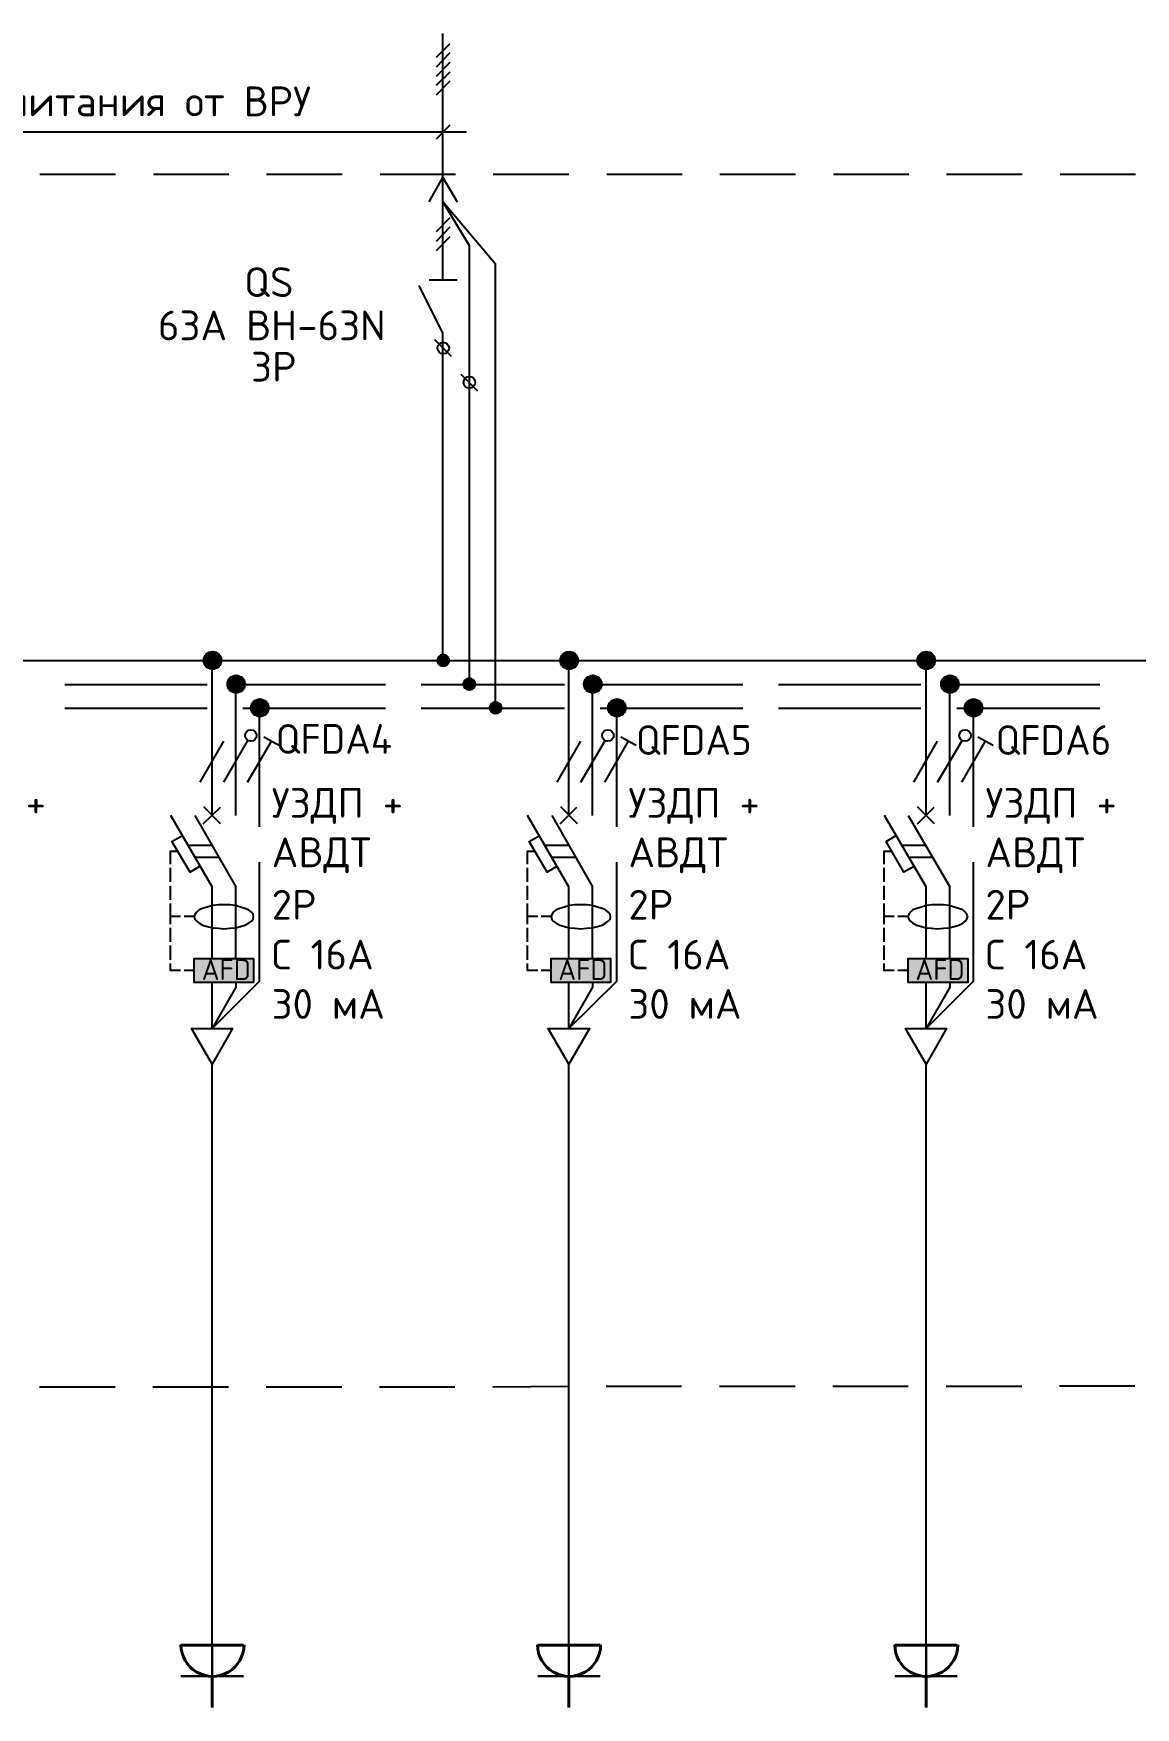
# Model space of a CAD drawing. Header units: millimetres. Extents: x -32 to 417638015, y -35 to 175284279.
# Drawn here: x 659889 to 669152, y 44468 to 58536 of the extents above; entities that cross this region are included whole.
import ezdxf

# ---------------------------------------------------------------- set-up
doc = ezdxf.new("R2010")
doc.units = ezdxf.units.MM
for name, color, linetype in [('PDF _0', 7, 'Continuous'), ('PDF _4_Однолинейная схема', 7, 'Continuous'), ('PDF _A-ANNO-NOTE', 7, 'Continuous'), ('PDF _A-HATCH-WALL', 5, 'Continuous'), ('PDF _Текст', 7, 'Continuous'), ('PDF _ЭОМ_Розетки быт', 5, 'Continuous')]:
    doc.layers.add(name, color=color, linetype=linetype)
doc.styles.add('PDF GOST Common', font='GOST_Common.ttf')
doc.styles.add('PDF ISOCPEUR', font='isocpeur.ttf')

msp = doc.modelspace()

# ---------------------------------------------------------------- linework, layer by layer
at = {"layer": 'PDF _0', "lineweight": 25}
for points in [[(663331, 56466), (663331, 57325), (663331, 58536)], [(663276, 58337), (663390, 58451)], [(663276, 58256), (663390, 58375)], [(663276, 58176), (663390, 58294)], [(663276, 58100), (663390, 58214)], [(663276, 58019), (663390, 58138)], [(658581, 57710), (663530, 57710)], [(663276, 57651), (663390, 57769)], [(659944, 57354), (660579, 57354)], [(660897, 57354), (661532, 57354)], [(661849, 57354), (662484, 57354)], [(662802, 57354), (663437, 57354)], [(663216, 57122), (663331, 57325), (663449, 57122)], [(663754, 57354), (664389, 57354)], [(664707, 57354), (665342, 57354)], [(665659, 57354), (666294, 57354)], [(666612, 57354), (667247, 57354)], [(667564, 57354), (668199, 57354)], [(668517, 57354), (669152, 57354)], [(663771, 52867), (663771, 56597), (663331, 57122)], [(663331, 57122), (663551, 56753), (663551, 53066)], [(663276, 56872), (663390, 56990)], [(663276, 56791), (663390, 56910)], [(663276, 56711), (663390, 56830)], [(663331, 56017), (663132, 56419)], [(663216, 56465), (663449, 56465)], [(663331, 53265), (663331, 56017)], [(663403, 55822), (663263, 55962)], [(663623, 55530), (663483, 55670)], [(661392, 51965), (661392, 53265)], [(664389, 51965), (664389, 53265)], [(667391, 51965), (667391, 53265)], [(661591, 51965), (661591, 53066)], [(664588, 51965), (664588, 53066)], [(667590, 51965), (667590, 53066)], [(661790, 51868), (661790, 52867)], [(664791, 51868), (664791, 52867)], [(667789, 51868), (667789, 52867)], [(661392, 50763), (661392, 51364), (661045, 51965)], [(661244, 51965), (661591, 51364)], [(661316, 51893), (661460, 52033)], [(661460, 51893), (661320, 52037)], [(664389, 50763), (664389, 51364), (664042, 51965)], [(664245, 51965), (664588, 51364)], [(664317, 51893), (664457, 52033)], [(664461, 51893), (664321, 52037)], [(667391, 50763), (667391, 51364), (667043, 51965)], [(667242, 51965), (667590, 51364)], [(667463, 51893), (667319, 52037)], [(667319, 51893), (667458, 52033)], [(661290, 51538), (661206, 51487), (661053, 51745), (661142, 51796)], [(664292, 51538), (664207, 51487), (664055, 51745), (664144, 51796)], [(667293, 51538), (667204, 51487), (667056, 51745), (667141, 51796)], [(661189, 51716), (661388, 51716)], [(664186, 51716), (664389, 51716)], [(667187, 51716), (667386, 51716)], [(661244, 51614), (661447, 51614)], [(661392, 50175), (661790, 50573), (661790, 51572)], [(664245, 51614), (664444, 51614)], [(664389, 50175), (664791, 50573), (664791, 51572)], [(667247, 51614), (667446, 51614)], [(667391, 50175), (667789, 50573), (667789, 51572)], [(661591, 50763), (661591, 51364)], [(664588, 50763), (664588, 51364)], [(667590, 50763), (667590, 51364)], [(661591, 50568), (661591, 50522), (661392, 50175), (661392, 50560)], [(664588, 50568), (664588, 50522), (664389, 50175), (664389, 50560)], [(667590, 50568), (667590, 50522), (667391, 50175), (667391, 50560)], [(661392, 44993), (661392, 49882)], [(664389, 44993), (664389, 49882)], [(667391, 44993), (667391, 49882)], [(660575, 47161), (659940, 47161)], [(661527, 47161), (660892, 47161)], [(662480, 47161), (661845, 47161)], [(663432, 47161), (662797, 47161)], [(664385, 47165), (663750, 47161)], [(665337, 47165), (664702, 47165)], [(666290, 47165), (665655, 47165)], [(667242, 47165), (666607, 47165)], [(668195, 47165), (667560, 47165)], [(669147, 47169), (668512, 47169)]]:
    msp.add_lwpolyline(points, dxfattribs=at)
at = {"layer": 'PDF _0', "color": 1, "lineweight": 25}
for points in [[(661824, 52626), (661955, 52554)], [(664825, 52626), (664956, 52554)], [(667827, 52626), (667954, 52554)], [(661290, 52245), (661489, 52588)], [(661489, 52245), (661688, 52588)], [(661688, 52245), (661891, 52588)], [(664292, 52245), (664491, 52588)], [(664491, 52245), (664690, 52588)], [(664690, 52245), (664889, 52588)], [(667289, 52245), (667488, 52588)], [(667488, 52245), (667691, 52588)], [(667691, 52245), (667890, 52588)], [(661041, 51555), (661041, 51665), (661100, 51665)], [(664042, 51555), (664042, 51665), (664101, 51665)], [(667039, 51555), (667039, 51665), (667103, 51665)], [(661041, 51407), (661041, 51525)], [(664042, 51407), (664042, 51525)], [(667039, 51407), (667039, 51525)], [(661041, 51254), (661041, 51373)], [(664042, 51254), (664042, 51373)], [(667039, 51254), (667039, 51373)], [(661125, 51115), (661041, 51115), (661041, 51225)], [(664127, 51115), (664042, 51115), (664042, 51225)], [(667124, 51115), (667039, 51115), (667039, 51225)], [(661041, 51051), (661041, 51115)], [(661240, 51115), (661155, 51115)], [(664042, 51051), (664042, 51115)], [(664241, 51115), (664156, 51115)], [(667039, 51051), (667039, 51115)], [(667238, 51115), (667154, 51115)], [(661041, 50903), (661041, 51021)], [(664042, 50903), (664042, 51021)], [(667039, 50903), (667039, 51021)], [(661041, 50750), (661041, 50873)], [(664042, 50750), (664042, 50873)], [(667039, 50750), (667039, 50873)], [(661125, 50662), (661041, 50662), (661041, 50721)], [(661240, 50662), (661155, 50662)], [(664127, 50662), (664042, 50662), (664042, 50721)], [(664241, 50662), (664156, 50662)], [(667124, 50662), (667039, 50662), (667039, 50721)], [(667238, 50662), (667154, 50662)]]:
    msp.add_lwpolyline(points, dxfattribs=at)
at = {"layer": 'PDF _0', "lineweight": 25}
for points in [[(661739, 51115), (661735, 51131), (661722, 51153), (661697, 51170), (661667, 51182), (661629, 51195), (661587, 51208), (661540, 51212), (661489, 51212), (661443, 51212), (661396, 51208), (661350, 51195), (661311, 51182), (661282, 51170), (661261, 51153), (661244, 51131), (661240, 51115), (661244, 51093), (661261, 51076), (661282, 51059), (661311, 51043), (661350, 51030), (661396, 51021), (661443, 51017), (661489, 51013), (661540, 51017), (661587, 51021), (661629, 51030), (661667, 51043), (661697, 51059), (661722, 51076), (661735, 51093)], [(664740, 51115), (664736, 51131), (664719, 51153), (664698, 51170), (664669, 51182), (664630, 51195), (664584, 51208), (664537, 51212), (664491, 51212), (664440, 51212), (664393, 51208), (664351, 51195), (664313, 51182), (664283, 51170), (664258, 51153), (664245, 51131), (664241, 51115), (664245, 51093), (664258, 51076), (664283, 51059), (664313, 51043), (664351, 51030), (664393, 51021), (664440, 51017), (664491, 51013), (664537, 51017), (664584, 51021), (664630, 51030), (664669, 51043), (664698, 51059), (664719, 51076), (664736, 51093)], [(667742, 51115), (667733, 51131), (667721, 51153), (667700, 51170), (667666, 51182), (667628, 51195), (667585, 51208), (667539, 51212), (667488, 51212), (667441, 51212), (667395, 51208), (667352, 51195), (667314, 51182), (667281, 51170), (667259, 51153), (667247, 51131), (667238, 51115), (667247, 51093), (667259, 51076), (667281, 51059), (667314, 51043), (667352, 51030), (667395, 51021), (667441, 51017), (667488, 51013), (667539, 51017), (667585, 51021), (667628, 51030), (667666, 51043), (667700, 51059), (667721, 51076), (667733, 51093)], [(661240, 50763), (661739, 50763), (661739, 50560), (661240, 50560)], [(661739, 50560), (661240, 50560), (661240, 50763), (661739, 50763)], [(664241, 50763), (664740, 50763), (664740, 50560), (664241, 50560)], [(664740, 50560), (664241, 50560), (664241, 50763), (664740, 50763)], [(667242, 50763), (667742, 50763), (667742, 50560), (667242, 50560)], [(667742, 50560), (667242, 50560), (667242, 50763), (667742, 50763)], [(661392, 49874), (661218, 50175), (661561, 50175)], [(664389, 49874), (664216, 50175), (664563, 50175)], [(667391, 49874), (667217, 50175), (667564, 50175)]]:
    msp.add_lwpolyline(points, close=True, dxfattribs=at)
at = {"layer": 'PDF _0', "color": 7, "lineweight": 0, "true_color": 0xffffff}
for points in [[(661240, 50763), (661739, 50763)], [(664241, 50763), (664740, 50763)], [(667242, 50763), (667742, 50763)]]:
    msp.add_lwpolyline(points, dxfattribs=at)
at = {"layer": 'PDF _0', "lineweight": 25}
for centre, radius in [((663333, 55892), 48.7), ((663553, 55604), 48.7), ((661394, 53267), 74.1), ((664391, 53267), 74.1), ((667393, 53267), 74.1), ((661593, 53068), 74.1), ((664590, 53068), 74.1), ((667592, 53068), 74.1), ((661792, 52869), 74.1), ((664793, 52869), 74.1), ((667791, 52869), 74.1)]:
    msp.add_circle(centre, radius, dxfattribs=at)
at = {"layer": 'PDF _0', "color": 1, "lineweight": 25}
for centre in [(661716, 52636), (664717, 52636), (667719, 52636)]:
    msp.add_circle(centre, 48.7, dxfattribs=at)
at = {"layer": 'PDF _0', "transparency": 33554559}
for points in [[(661337, 53316), (661447, 53312), (661333, 53312)], [(661341, 53324), (661443, 53316), (661337, 53316)], [(661443, 53316), (661337, 53316), (661447, 53312)], [(661345, 53329), (661438, 53324), (661341, 53324)], [(661438, 53324), (661341, 53324), (661443, 53316)], [(661354, 53333), (661434, 53329), (661345, 53329)], [(661434, 53329), (661345, 53329), (661438, 53324)], [(661358, 53333), (661426, 53333), (661354, 53333)], [(661426, 53333), (661354, 53333), (661434, 53329)], [(661367, 53337), (661422, 53333), (661358, 53333)], [(661422, 53333), (661358, 53333), (661426, 53333)], [(661375, 53337), (661413, 53337), (661367, 53337)], [(661413, 53337), (661367, 53337), (661422, 53333)], [(661379, 53341), (661409, 53337), (661375, 53337)], [(661409, 53337), (661375, 53337), (661413, 53337)], [(661392, 53341), (661400, 53341), (661379, 53341)], [(661400, 53341), (661379, 53341), (661409, 53337)], [(664334, 53316), (664448, 53312), (664330, 53312)], [(664343, 53324), (664444, 53316), (664334, 53316)], [(664444, 53316), (664334, 53316), (664448, 53312)], [(664347, 53329), (664440, 53324), (664343, 53324)], [(664440, 53324), (664343, 53324), (664444, 53316)], [(664351, 53333), (664431, 53329), (664347, 53329)], [(664431, 53329), (664347, 53329), (664440, 53324)], [(664359, 53333), (664427, 53333), (664351, 53333)], [(664427, 53333), (664351, 53333), (664431, 53329)], [(664364, 53337), (664423, 53333), (664359, 53333)], [(664423, 53333), (664359, 53333), (664427, 53333)], [(664372, 53337), (664415, 53337), (664364, 53337)], [(664415, 53337), (664364, 53337), (664423, 53333)], [(664381, 53341), (664406, 53337), (664372, 53337)], [(664406, 53337), (664372, 53337), (664415, 53337)], [(664393, 53341), (664398, 53341), (664381, 53341)], [(664398, 53341), (664381, 53341), (664406, 53337)], [(667336, 53316), (667450, 53312), (667331, 53312)], [(667340, 53324), (667446, 53316), (667336, 53316)], [(667446, 53316), (667336, 53316), (667450, 53312)], [(667348, 53329), (667437, 53324), (667340, 53324)], [(667437, 53324), (667340, 53324), (667446, 53316)], [(667352, 53333), (667433, 53329), (667348, 53329)], [(667433, 53329), (667348, 53329), (667437, 53324)], [(667361, 53333), (667429, 53333), (667352, 53333)], [(667429, 53333), (667352, 53333), (667433, 53329)], [(667365, 53337), (667420, 53333), (667361, 53333)], [(667420, 53333), (667361, 53333), (667429, 53333)], [(667374, 53337), (667412, 53337), (667365, 53337)], [(667412, 53337), (667365, 53337), (667420, 53333)], [(667378, 53341), (667408, 53337), (667374, 53337)], [(667408, 53337), (667374, 53337), (667412, 53337)], [(667395, 53341), (667399, 53341), (667378, 53341)], [(667399, 53341), (667378, 53341), (667408, 53337)], [(661320, 53286), (661464, 53282), (661316, 53282)], [(661464, 53282), (661316, 53282), (661464, 53274)], [(661316, 53282), (661464, 53274), (661316, 53274)], [(661464, 53274), (661316, 53274), (661464, 53265)], [(661316, 53274), (661464, 53265), (661316, 53265)], [(661464, 53265), (661316, 53265), (661464, 53261)], [(661316, 53265), (661464, 53261), (661316, 53261)], [(661464, 53261), (661316, 53261), (661464, 53252)], [(661316, 53261), (661464, 53252), (661316, 53252)], [(661464, 53252), (661316, 53252), (661460, 53244)], [(661316, 53252), (661460, 53244), (661320, 53244)], [(661324, 53299), (661460, 53295), (661320, 53295)], [(661460, 53295), (661320, 53295), (661460, 53286)], [(661320, 53295), (661460, 53286), (661320, 53286)], [(661460, 53286), (661320, 53286), (661464, 53282)], [(661460, 53244), (661320, 53244), (661460, 53240)], [(661320, 53244), (661460, 53240), (661320, 53240)], [(661460, 53240), (661320, 53240), (661455, 53231)], [(661320, 53240), (661455, 53231), (661324, 53231)], [(661328, 53307), (661455, 53299), (661324, 53299)], [(661455, 53299), (661324, 53299), (661460, 53295)], [(661455, 53231), (661324, 53231), (661451, 53227)], [(661324, 53231), (661451, 53227), (661328, 53227)], [(661333, 53312), (661451, 53307), (661328, 53307)], [(661451, 53307), (661328, 53307), (661455, 53299)], [(661451, 53227), (661328, 53227), (661447, 53218)], [(661328, 53227), (661447, 53218), (661333, 53218)], [(661447, 53312), (661333, 53312), (661451, 53307)], [(661447, 53218), (661333, 53218), (661443, 53214)], [(661333, 53218), (661443, 53214), (661337, 53214)], [(661443, 53214), (661337, 53214), (661438, 53210)], [(661337, 53214), (661438, 53210), (661341, 53210)], [(661438, 53210), (661341, 53210), (661434, 53206)], [(661341, 53210), (661434, 53206), (661345, 53206)], [(661434, 53206), (661345, 53206), (661426, 53202)], [(661345, 53206), (661426, 53202), (661354, 53202)], [(661426, 53202), (661354, 53202), (661422, 53197)], [(661354, 53202), (661422, 53197), (661358, 53197)], [(661422, 53197), (661358, 53197), (661413, 53197)], [(661358, 53197), (661413, 53197), (661367, 53197)], [(661413, 53197), (661367, 53197), (661409, 53193)], [(661367, 53197), (661409, 53193), (661375, 53193)], [(661375, 53193), (661379, 53193), (661400, 53193)], [(661375, 53193), (661409, 53193), (661400, 53193)], [(661379, 53193), (661400, 53193), (661392, 53193)], [(664321, 53295), (664461, 53286), (664317, 53286)], [(664461, 53286), (664317, 53286), (664465, 53282)], [(664317, 53286), (664465, 53282), (664317, 53282)], [(664465, 53282), (664317, 53282), (664465, 53274)], [(664317, 53282), (664465, 53274), (664317, 53274)], [(664465, 53274), (664317, 53274), (664465, 53265)], [(664317, 53274), (664465, 53265), (664317, 53265)], [(664465, 53265), (664317, 53265), (664465, 53261)], [(664317, 53265), (664465, 53261), (664317, 53261)], [(664465, 53261), (664317, 53261), (664465, 53252)], [(664317, 53261), (664465, 53252), (664317, 53252)], [(664465, 53252), (664317, 53252), (664461, 53244)], [(664317, 53252), (664461, 53244), (664317, 53244)], [(664461, 53244), (664317, 53244), (664461, 53240)], [(664317, 53244), (664461, 53240), (664321, 53240)], [(664326, 53307), (664457, 53299), (664321, 53299)], [(664457, 53299), (664321, 53299), (664461, 53295)], [(664321, 53299), (664461, 53295), (664321, 53295)], [(664461, 53295), (664321, 53295), (664461, 53286)], [(664461, 53240), (664321, 53240), (664457, 53231)], [(664321, 53240), (664457, 53231), (664321, 53231)], [(664457, 53231), (664321, 53231), (664453, 53227)], [(664321, 53231), (664453, 53227), (664326, 53227)], [(664330, 53312), (664453, 53307), (664326, 53307)], [(664453, 53307), (664326, 53307), (664457, 53299)], [(664453, 53227), (664326, 53227), (664448, 53218)], [(664326, 53227), (664448, 53218), (664330, 53218)], [(664448, 53312), (664330, 53312), (664453, 53307)], [(664448, 53218), (664330, 53218), (664444, 53214)], [(664330, 53218), (664444, 53214), (664334, 53214)], [(664444, 53214), (664334, 53214), (664440, 53210)], [(664334, 53214), (664440, 53210), (664343, 53210)], [(664440, 53210), (664343, 53210), (664431, 53206)], [(664343, 53210), (664431, 53206), (664347, 53206)], [(664431, 53206), (664347, 53206), (664427, 53202)], [(664347, 53206), (664427, 53202), (664351, 53202)], [(664427, 53202), (664351, 53202), (664423, 53197)], [(664351, 53202), (664423, 53197), (664359, 53197)], [(664423, 53197), (664359, 53197), (664415, 53197)], [(664359, 53197), (664415, 53197), (664364, 53197)], [(664415, 53197), (664364, 53197), (664406, 53193)], [(664364, 53197), (664406, 53193), (664372, 53193)], [(664372, 53193), (664381, 53193), (664398, 53193)], [(664372, 53193), (664406, 53193), (664398, 53193)], [(664381, 53193), (664398, 53193), (664393, 53193)], [(667319, 53282), (667463, 53274), (667314, 53274)], [(667463, 53274), (667314, 53274), (667467, 53265)], [(667314, 53274), (667467, 53265), (667314, 53265)], [(667467, 53265), (667314, 53265), (667463, 53261)], [(667314, 53265), (667463, 53261), (667314, 53261)], [(667463, 53261), (667314, 53261), (667463, 53252)], [(667314, 53261), (667463, 53252), (667319, 53252)], [(667323, 53299), (667458, 53295), (667319, 53295)], [(667458, 53295), (667319, 53295), (667463, 53286)], [(667319, 53295), (667463, 53286), (667319, 53286)], [(667463, 53286), (667319, 53286), (667463, 53282)], [(667319, 53286), (667463, 53282), (667319, 53282)], [(667463, 53282), (667319, 53282), (667463, 53274)], [(667463, 53252), (667319, 53252), (667463, 53244)], [(667319, 53252), (667463, 53244), (667319, 53244)], [(667463, 53244), (667319, 53244), (667458, 53240)], [(667319, 53244), (667458, 53240), (667319, 53240)], [(667458, 53240), (667319, 53240), (667458, 53231)], [(667319, 53240), (667458, 53231), (667323, 53231)], [(667327, 53307), (667458, 53299), (667323, 53299)], [(667458, 53299), (667323, 53299), (667458, 53295)], [(667458, 53231), (667323, 53231), (667454, 53227)], [(667323, 53231), (667454, 53227), (667327, 53227)], [(667331, 53312), (667454, 53307), (667327, 53307)], [(667454, 53307), (667327, 53307), (667458, 53299)], [(667454, 53227), (667327, 53227), (667450, 53218)], [(667327, 53227), (667450, 53218), (667331, 53218)], [(667450, 53312), (667331, 53312), (667454, 53307)], [(667450, 53218), (667331, 53218), (667446, 53214)], [(667331, 53218), (667446, 53214), (667336, 53214)], [(667446, 53214), (667336, 53214), (667437, 53210)], [(667336, 53214), (667437, 53210), (667340, 53210)], [(667437, 53210), (667340, 53210), (667433, 53206)], [(667340, 53210), (667433, 53206), (667348, 53206)], [(667433, 53206), (667348, 53206), (667429, 53202)], [(667348, 53206), (667429, 53202), (667352, 53202)], [(667429, 53202), (667352, 53202), (667420, 53197)], [(667352, 53202), (667420, 53197), (667361, 53197)], [(667420, 53197), (667361, 53197), (667412, 53197)], [(667361, 53197), (667412, 53197), (667365, 53197)], [(667412, 53197), (667365, 53197), (667408, 53193)], [(667365, 53197), (667408, 53193), (667374, 53193)], [(667374, 53193), (667378, 53193), (667399, 53193)], [(667374, 53193), (667408, 53193), (667399, 53193)], [(667378, 53193), (667399, 53193), (667395, 53193)]]:
    msp.add_solid(points, dxfattribs=at)
at = {"layer": 'PDF _0', "color": 7, "true_color": 0xffffff, "transparency": 33554559}
for points in [[(661240, 50560), (661739, 50560), (661240, 50763)], [(661739, 50560), (661240, 50763), (661739, 50763)], [(664241, 50560), (664740, 50560), (664241, 50763)], [(664740, 50560), (664241, 50763), (664740, 50763)], [(667242, 50560), (667742, 50560), (667242, 50763)], [(667742, 50560), (667242, 50763), (667742, 50763)]]:
    msp.add_solid(points, dxfattribs=at)
at = {"layer": 'PDF _4_Однолинейная схема', "lineweight": 25}
for points in [[(674934, 53265), (651063, 53265)], [(660152, 53066), (661350, 53066)], [(661650, 53066), (662848, 53066)], [(663149, 53066), (664351, 53066)], [(664652, 53066), (665850, 53066)], [(666150, 53066), (667348, 53066)], [(667649, 53066), (668851, 53066)], [(660152, 52867), (661350, 52867)], [(661650, 52867), (662848, 52867)], [(663149, 52867), (664351, 52867)], [(664652, 52867), (665850, 52867)], [(666150, 52867), (667348, 52867)], [(667649, 52867), (668851, 52867)]]:
    msp.add_lwpolyline(points, dxfattribs=at)
at = {"layer": 'PDF _A-ANNO-NOTE', "lineweight": 30}
for centre in [(663333, 53267), (663553, 53068), (663773, 52869)]:
    msp.add_circle(centre, 48.7, dxfattribs=at)
at = {"layer": 'PDF _A-ANNO-NOTE', "transparency": 33554559}
for points in [[(663322, 53316), (663348, 53312), (663314, 53312)], [(663327, 53316), (663343, 53316), (663322, 53316)], [(663343, 53316), (663322, 53316), (663348, 53312)], [(663335, 53316), (663339, 53316), (663327, 53316)], [(663339, 53316), (663327, 53316), (663343, 53316)], [(663288, 53290), (663377, 53286), (663284, 53286)], [(663377, 53286), (663284, 53286), (663382, 53282)], [(663284, 53286), (663382, 53282), (663284, 53282)], [(663382, 53282), (663284, 53282), (663382, 53274)], [(663284, 53282), (663382, 53274), (663284, 53274)], [(663382, 53274), (663284, 53274), (663382, 53269)], [(663284, 53274), (663382, 53269), (663284, 53269)], [(663382, 53269), (663284, 53269), (663382, 53265)], [(663284, 53269), (663382, 53265), (663284, 53265)], [(663382, 53265), (663284, 53265), (663382, 53261)], [(663284, 53265), (663382, 53261), (663284, 53261)], [(663382, 53261), (663284, 53261), (663382, 53257)], [(663284, 53261), (663382, 53257), (663284, 53257)], [(663382, 53257), (663284, 53257), (663382, 53252)], [(663284, 53257), (663382, 53252), (663284, 53252)], [(663382, 53252), (663284, 53252), (663377, 53248)], [(663284, 53252), (663377, 53248), (663284, 53248)], [(663377, 53248), (663284, 53248), (663377, 53244)], [(663284, 53248), (663377, 53244), (663288, 53244)], [(663293, 53299), (663373, 53295), (663288, 53295)], [(663373, 53295), (663288, 53295), (663377, 53290)], [(663288, 53295), (663377, 53290), (663288, 53290)], [(663377, 53290), (663288, 53290), (663377, 53286)], [(663377, 53244), (663288, 53244), (663373, 53240)], [(663288, 53244), (663373, 53240), (663288, 53240)], [(663373, 53240), (663288, 53240), (663373, 53235)], [(663288, 53240), (663373, 53235), (663293, 53235)], [(663297, 53299), (663373, 53299), (663293, 53299)], [(663373, 53299), (663293, 53299), (663373, 53295)], [(663373, 53235), (663293, 53235), (663369, 53231)], [(663293, 53235), (663369, 53231), (663297, 53231)], [(663301, 53303), (663369, 53299), (663297, 53299)], [(663369, 53299), (663297, 53299), (663373, 53299)], [(663369, 53231), (663297, 53231), (663365, 53227)], [(663297, 53231), (663365, 53227), (663301, 53227)], [(663305, 53307), (663365, 53303), (663301, 53303)], [(663365, 53303), (663301, 53303), (663369, 53299)], [(663365, 53227), (663301, 53227), (663360, 53227)], [(663301, 53227), (663360, 53227), (663305, 53227)], [(663314, 53312), (663356, 53307), (663305, 53307)], [(663360, 53307), (663360, 53307), (663305, 53307)], [(663360, 53307), (663305, 53307), (663356, 53307)], [(663360, 53307), (663305, 53307), (663365, 53303)], [(663360, 53227), (663305, 53227), (663356, 53223)], [(663305, 53227), (663356, 53223), (663305, 53223)], [(663356, 53223), (663305, 53223), (663352, 53223)], [(663305, 53223), (663352, 53223), (663314, 53223)], [(663352, 53312), (663352, 53312), (663314, 53312)], [(663352, 53312), (663314, 53312), (663348, 53312)], [(663352, 53312), (663314, 53312), (663356, 53307)], [(663352, 53223), (663314, 53223), (663348, 53218)], [(663314, 53223), (663348, 53218), (663314, 53218)], [(663348, 53218), (663314, 53218), (663343, 53218)], [(663314, 53218), (663343, 53218), (663322, 53218)], [(663322, 53218), (663327, 53218), (663339, 53218)], [(663322, 53218), (663343, 53218), (663339, 53218)], [(663327, 53218), (663339, 53218), (663335, 53214)], [(663509, 53087), (663597, 53083), (663504, 53083)], [(663597, 53083), (663504, 53083), (663602, 53079)], [(663504, 53083), (663602, 53079), (663504, 53079)], [(663602, 53079), (663504, 53079), (663602, 53075)], [(663504, 53079), (663602, 53075), (663504, 53075)], [(663602, 53075), (663504, 53075), (663602, 53070)], [(663504, 53075), (663602, 53070), (663504, 53070)], [(663602, 53070), (663504, 53070), (663602, 53066)], [(663504, 53070), (663602, 53066), (663504, 53066)], [(663602, 53066), (663504, 53066), (663602, 53062)], [(663504, 53066), (663602, 53062), (663504, 53062)], [(663602, 53062), (663504, 53062), (663602, 53058)], [(663504, 53062), (663602, 53058), (663504, 53058)], [(663602, 53058), (663504, 53058), (663602, 53053)], [(663504, 53058), (663602, 53053), (663504, 53053)], [(663602, 53053), (663504, 53053), (663597, 53049)], [(663504, 53053), (663597, 53049), (663504, 53049)], [(663597, 53049), (663504, 53049), (663597, 53045)], [(663504, 53049), (663597, 53045), (663509, 53045)], [(663513, 53096), (663593, 53091), (663509, 53091)], [(663593, 53091), (663509, 53091), (663597, 53087)], [(663509, 53091), (663597, 53087), (663509, 53087)], [(663597, 53087), (663509, 53087), (663597, 53083)], [(663597, 53045), (663509, 53045), (663593, 53041)], [(663509, 53045), (663593, 53041), (663509, 53041)], [(663593, 53041), (663509, 53041), (663593, 53036)], [(663509, 53041), (663593, 53036), (663513, 53036)], [(663517, 53100), (663593, 53096), (663513, 53096)], [(663593, 53096), (663513, 53096), (663593, 53091)], [(663593, 53036), (663513, 53036), (663589, 53032)], [(663513, 53036), (663589, 53032), (663517, 53032)], [(663521, 53104), (663589, 53100), (663517, 53100)], [(663589, 53100), (663517, 53100), (663593, 53096)], [(663526, 53108), (663585, 53104), (663521, 53104)], [(663585, 53104), (663521, 53104), (663589, 53100)], [(663534, 53113), (663576, 53108), (663526, 53108)], [(663581, 53108), (663581, 53108), (663526, 53108)], [(663581, 53108), (663526, 53108), (663576, 53108)], [(663581, 53108), (663526, 53108), (663585, 53104)], [(663542, 53113), (663568, 53113), (663534, 53113)], [(663572, 53113), (663572, 53113), (663534, 53113)], [(663572, 53113), (663534, 53113), (663568, 53113)], [(663572, 53113), (663534, 53113), (663576, 53108)], [(663547, 53117), (663564, 53113), (663542, 53113)], [(663564, 53113), (663542, 53113), (663568, 53113)], [(663555, 53117), (663559, 53117), (663547, 53117)], [(663559, 53117), (663547, 53117), (663564, 53113)], [(663589, 53032), (663517, 53032), (663585, 53028)], [(663517, 53032), (663585, 53028), (663521, 53028)], [(663585, 53028), (663521, 53028), (663581, 53024)], [(663521, 53028), (663581, 53024), (663526, 53024)], [(663576, 53024), (663576, 53024), (663526, 53024)], [(663576, 53024), (663526, 53024), (663581, 53024)], [(663576, 53024), (663526, 53024), (663572, 53020)], [(663526, 53024), (663572, 53020), (663534, 53020)], [(663568, 53020), (663568, 53020), (663534, 53020)], [(663568, 53020), (663534, 53020), (663572, 53020)], [(663568, 53020), (663534, 53020), (663564, 53020)], [(663534, 53020), (663564, 53020), (663542, 53020)], [(663542, 53020), (663547, 53015), (663559, 53015)], [(663542, 53020), (663564, 53020), (663559, 53015)], [(663547, 53015), (663559, 53015), (663555, 53015)], [(663733, 52897), (663813, 52893), (663729, 52893)], [(663737, 52901), (663813, 52897), (663733, 52897)], [(663813, 52897), (663733, 52897), (663813, 52893)], [(663741, 52905), (663809, 52901), (663737, 52901)], [(663809, 52901), (663737, 52901), (663813, 52897)], [(663746, 52905), (663805, 52905), (663741, 52905)], [(663805, 52905), (663741, 52905), (663809, 52901)], [(663754, 52914), (663796, 52909), (663746, 52909)], [(663796, 52909), (663746, 52909), (663801, 52905)], [(663746, 52909), (663801, 52905), (663746, 52905)], [(663801, 52905), (663746, 52905), (663805, 52905)], [(663763, 52914), (663788, 52914), (663754, 52914)], [(663792, 52914), (663792, 52914), (663754, 52914)], [(663792, 52914), (663754, 52914), (663788, 52914)], [(663792, 52914), (663754, 52914), (663796, 52909)], [(663767, 52914), (663784, 52914), (663763, 52914)], [(663784, 52914), (663763, 52914), (663788, 52914)], [(663775, 52918), (663780, 52914), (663767, 52914)], [(663780, 52914), (663767, 52914), (663784, 52914)], [(663729, 52888), (663818, 52884), (663724, 52884)], [(663818, 52884), (663724, 52884), (663822, 52880)], [(663724, 52884), (663822, 52880), (663724, 52880)], [(663822, 52880), (663724, 52880), (663822, 52876)], [(663724, 52880), (663822, 52876), (663724, 52876)], [(663822, 52876), (663724, 52876), (663822, 52871)], [(663724, 52876), (663822, 52871), (663724, 52871)], [(663822, 52871), (663724, 52871), (663822, 52867)], [(663724, 52871), (663822, 52867), (663724, 52867)], [(663822, 52867), (663724, 52867), (663822, 52863)], [(663724, 52867), (663822, 52863), (663724, 52863)], [(663822, 52863), (663724, 52863), (663822, 52859)], [(663724, 52863), (663822, 52859), (663724, 52859)], [(663822, 52859), (663724, 52859), (663822, 52850)], [(663724, 52859), (663822, 52850), (663724, 52850)], [(663822, 52850), (663724, 52850), (663818, 52846)], [(663724, 52850), (663818, 52846), (663724, 52846)], [(663818, 52846), (663724, 52846), (663818, 52842)], [(663724, 52846), (663818, 52842), (663729, 52842)], [(663813, 52893), (663729, 52893), (663818, 52888)], [(663729, 52893), (663818, 52888), (663729, 52888)], [(663818, 52888), (663729, 52888), (663818, 52884)], [(663818, 52842), (663729, 52842), (663813, 52837)], [(663729, 52842), (663813, 52837), (663729, 52837)], [(663813, 52837), (663729, 52837), (663813, 52833)], [(663729, 52837), (663813, 52833), (663733, 52833)], [(663813, 52833), (663733, 52833), (663809, 52833)], [(663733, 52833), (663809, 52833), (663737, 52833)], [(663809, 52833), (663737, 52833), (663805, 52829)], [(663737, 52833), (663805, 52829), (663741, 52829)], [(663805, 52829), (663741, 52829), (663801, 52825)], [(663741, 52829), (663801, 52825), (663746, 52825)], [(663796, 52825), (663796, 52825), (663746, 52825)], [(663796, 52825), (663746, 52825), (663801, 52825)], [(663796, 52825), (663746, 52825), (663792, 52821)], [(663746, 52825), (663792, 52821), (663754, 52821)], [(663788, 52821), (663788, 52821), (663754, 52821)], [(663788, 52821), (663754, 52821), (663792, 52821)], [(663788, 52821), (663754, 52821), (663784, 52816)], [(663754, 52821), (663784, 52816), (663763, 52816)], [(663763, 52816), (663767, 52816), (663780, 52816)], [(663763, 52816), (663784, 52816), (663780, 52816)], [(663767, 52816), (663780, 52816), (663775, 52816)]]:
    msp.add_solid(points, dxfattribs=at)
at = {"layer": 'PDF _A-HATCH-WALL', "color": 7, "transparency": 33554559}
for points in [[(661519, 53087), (661663, 53079), (661515, 53079)], [(661663, 53079), (661515, 53079), (661663, 53075)], [(661515, 53079), (661663, 53075), (661515, 53075)], [(661663, 53075), (661515, 53075), (661667, 53066)], [(661515, 53075), (661667, 53066), (661515, 53066)], [(661667, 53066), (661515, 53066), (661663, 53058)], [(661515, 53066), (661663, 53058), (661515, 53058)], [(661663, 53058), (661515, 53058), (661663, 53053)], [(661515, 53058), (661663, 53053), (661515, 53053)], [(661663, 53053), (661515, 53053), (661663, 53045)], [(661515, 53053), (661663, 53045), (661519, 53045)], [(661523, 53100), (661659, 53096), (661519, 53096)], [(661659, 53096), (661519, 53096), (661663, 53087)], [(661519, 53096), (661663, 53087), (661519, 53087)], [(661663, 53087), (661519, 53087), (661663, 53079)], [(661663, 53045), (661519, 53045), (661659, 53036)], [(661519, 53045), (661659, 53036), (661519, 53036)], [(661659, 53036), (661519, 53036), (661654, 53032)], [(661519, 53036), (661654, 53032), (661523, 53032)], [(661527, 53108), (661654, 53100), (661523, 53100)], [(661654, 53100), (661523, 53100), (661659, 53096)], [(661532, 53113), (661654, 53108), (661527, 53108)], [(661654, 53108), (661527, 53108), (661654, 53100)], [(661536, 53117), (661650, 53113), (661532, 53113)], [(661650, 53113), (661532, 53113), (661654, 53108)], [(661540, 53121), (661646, 53117), (661536, 53117)], [(661646, 53117), (661536, 53117), (661650, 53113)], [(661549, 53125), (661637, 53121), (661540, 53121)], [(661637, 53121), (661540, 53121), (661646, 53117)], [(661553, 53130), (661633, 53125), (661549, 53125)], [(661633, 53125), (661549, 53125), (661637, 53121)], [(661561, 53134), (661625, 53130), (661553, 53130)], [(661625, 53130), (661553, 53130), (661633, 53125)], [(661565, 53138), (661621, 53134), (661561, 53134)], [(661621, 53134), (661561, 53134), (661625, 53130)], [(661574, 53138), (661612, 53138), (661565, 53138)], [(661612, 53138), (661565, 53138), (661621, 53134)], [(661578, 53142), (661608, 53138), (661574, 53138)], [(661608, 53138), (661574, 53138), (661612, 53138)], [(661595, 53142), (661599, 53142), (661578, 53142)], [(661599, 53142), (661578, 53142), (661608, 53138)], [(664520, 53096), (664660, 53087), (664516, 53087)], [(664660, 53087), (664516, 53087), (664664, 53079)], [(664516, 53087), (664664, 53079), (664516, 53079)], [(664664, 53079), (664516, 53079), (664664, 53075)], [(664516, 53079), (664664, 53075), (664516, 53075)], [(664664, 53075), (664516, 53075), (664664, 53066)], [(664516, 53075), (664664, 53066), (664516, 53066)], [(664664, 53066), (664516, 53066), (664664, 53058)], [(664516, 53066), (664664, 53058), (664516, 53058)], [(664664, 53058), (664516, 53058), (664664, 53053)], [(664516, 53058), (664664, 53053), (664516, 53053)], [(664664, 53053), (664516, 53053), (664660, 53045)], [(664516, 53053), (664660, 53045), (664516, 53045)], [(664660, 53045), (664516, 53045), (664660, 53036)], [(664516, 53045), (664660, 53036), (664520, 53036)], [(664525, 53100), (664660, 53096), (664520, 53096)], [(664660, 53096), (664520, 53096), (664660, 53087)], [(664660, 53036), (664520, 53036), (664656, 53032)], [(664520, 53036), (664656, 53032), (664525, 53032)], [(664529, 53108), (664656, 53100), (664525, 53100)], [(664656, 53100), (664525, 53100), (664660, 53096)], [(664533, 53113), (664652, 53108), (664529, 53108)], [(664652, 53108), (664529, 53108), (664656, 53100)], [(664537, 53117), (664647, 53113), (664533, 53113)], [(664647, 53113), (664533, 53113), (664652, 53108)], [(664542, 53121), (664643, 53117), (664537, 53117)], [(664643, 53117), (664537, 53117), (664647, 53113)], [(664546, 53125), (664639, 53121), (664542, 53121)], [(664639, 53121), (664542, 53121), (664643, 53117)], [(664554, 53130), (664635, 53125), (664546, 53125)], [(664635, 53125), (664546, 53125), (664639, 53121)], [(664558, 53134), (664626, 53130), (664554, 53130)], [(664626, 53130), (664554, 53130), (664635, 53125)], [(664567, 53138), (664622, 53134), (664558, 53134)], [(664622, 53134), (664558, 53134), (664626, 53130)], [(664575, 53138), (664613, 53138), (664567, 53138)], [(664613, 53138), (664567, 53138), (664622, 53134)], [(664580, 53142), (664609, 53138), (664575, 53138)], [(664609, 53138), (664575, 53138), (664613, 53138)], [(664592, 53142), (664597, 53142), (664580, 53142)], [(664597, 53142), (664580, 53142), (664609, 53138)], [(667518, 53079), (667666, 53075), (667513, 53075)], [(667666, 53075), (667513, 53075), (667666, 53066)], [(667513, 53075), (667666, 53066), (667513, 53066)], [(667666, 53066), (667513, 53066), (667666, 53058)], [(667513, 53066), (667666, 53058), (667513, 53058)], [(667666, 53058), (667513, 53058), (667662, 53053)], [(667513, 53058), (667662, 53053), (667518, 53053)], [(667522, 53096), (667662, 53087), (667518, 53087)], [(667662, 53087), (667518, 53087), (667662, 53079)], [(667518, 53087), (667662, 53079), (667518, 53079)], [(667662, 53079), (667518, 53079), (667666, 53075)], [(667662, 53053), (667518, 53053), (667662, 53045)], [(667518, 53053), (667662, 53045), (667518, 53045)], [(667662, 53045), (667518, 53045), (667662, 53036)], [(667518, 53045), (667662, 53036), (667522, 53036)], [(667526, 53108), (667657, 53100), (667522, 53100)], [(667657, 53100), (667522, 53100), (667662, 53096)], [(667522, 53100), (667662, 53096), (667522, 53096)], [(667662, 53096), (667522, 53096), (667662, 53087)], [(667662, 53036), (667522, 53036), (667657, 53032)], [(667522, 53036), (667657, 53032), (667522, 53032)], [(667530, 53113), (667653, 53108), (667526, 53108)], [(667653, 53108), (667526, 53108), (667657, 53100)], [(667535, 53117), (667649, 53113), (667530, 53113)], [(667649, 53113), (667530, 53113), (667653, 53108)], [(667543, 53121), (667645, 53117), (667535, 53117)], [(667645, 53117), (667535, 53117), (667649, 53113)], [(667547, 53125), (667640, 53121), (667543, 53121)], [(667640, 53121), (667543, 53121), (667645, 53117)], [(667551, 53130), (667632, 53125), (667547, 53125)], [(667632, 53125), (667547, 53125), (667640, 53121)], [(667560, 53134), (667628, 53130), (667551, 53130)], [(667628, 53130), (667551, 53130), (667632, 53125)], [(667564, 53138), (667619, 53134), (667560, 53134)], [(667619, 53134), (667560, 53134), (667628, 53130)], [(667573, 53138), (667615, 53138), (667564, 53138)], [(667615, 53138), (667564, 53138), (667619, 53134)], [(667581, 53142), (667606, 53138), (667573, 53138)], [(667606, 53138), (667573, 53138), (667615, 53138)], [(667594, 53142), (667598, 53142), (667581, 53142)], [(667598, 53142), (667581, 53142), (667606, 53138)], [(661654, 53032), (661523, 53032), (661654, 53024)], [(661523, 53032), (661654, 53024), (661527, 53024)], [(661654, 53024), (661527, 53024), (661650, 53020)], [(661527, 53024), (661650, 53020), (661532, 53020)], [(661650, 53020), (661532, 53020), (661646, 53015)], [(661532, 53020), (661646, 53015), (661536, 53015)], [(661646, 53015), (661536, 53015), (661637, 53011)], [(661536, 53015), (661637, 53011), (661540, 53011)], [(661637, 53011), (661540, 53011), (661633, 53007)], [(661540, 53011), (661633, 53007), (661549, 53007)], [(661633, 53007), (661549, 53007), (661625, 53003)], [(661549, 53007), (661625, 53003), (661553, 53003)], [(661625, 53003), (661553, 53003), (661621, 52998)], [(661553, 53003), (661621, 52998), (661561, 52998)], [(661621, 52998), (661561, 52998), (661612, 52994)], [(661561, 52998), (661612, 52994), (661565, 52994)], [(661612, 52994), (661565, 52994), (661608, 52994)], [(661565, 52994), (661608, 52994), (661574, 52994)], [(661574, 52994), (661578, 52990), (661599, 52990)], [(661574, 52994), (661608, 52994), (661599, 52990)], [(661578, 52990), (661599, 52990), (661595, 52990)], [(661726, 52905), (661858, 52901), (661722, 52901)], [(661858, 52901), (661722, 52901), (661858, 52893)], [(661722, 52901), (661858, 52893), (661722, 52893)], [(661731, 52914), (661853, 52905), (661726, 52905)], [(661853, 52905), (661726, 52905), (661858, 52901)], [(661735, 52918), (661849, 52914), (661731, 52914)], [(661849, 52914), (661731, 52914), (661853, 52905)], [(661739, 52922), (661845, 52918), (661735, 52918)], [(661845, 52918), (661735, 52918), (661849, 52914)], [(661748, 52926), (661841, 52922), (661739, 52922)], [(661841, 52922), (661739, 52922), (661845, 52918)], [(661752, 52931), (661832, 52926), (661748, 52926)], [(661832, 52926), (661748, 52926), (661841, 52922)], [(661760, 52935), (661828, 52931), (661752, 52931)], [(661828, 52931), (661752, 52931), (661832, 52926)], [(661764, 52939), (661819, 52935), (661760, 52935)], [(661819, 52935), (661760, 52935), (661828, 52931)], [(661773, 52939), (661815, 52939), (661764, 52939)], [(661815, 52939), (661764, 52939), (661819, 52935)], [(661781, 52939), (661807, 52939), (661773, 52939)], [(661807, 52939), (661773, 52939), (661815, 52939)], [(661794, 52939), (661798, 52939), (661781, 52939)], [(661798, 52939), (661781, 52939), (661807, 52939)], [(664656, 53032), (664525, 53032), (664652, 53024)], [(664525, 53032), (664652, 53024), (664529, 53024)], [(664652, 53024), (664529, 53024), (664647, 53020)], [(664529, 53024), (664647, 53020), (664533, 53020)], [(664647, 53020), (664533, 53020), (664643, 53015)], [(664533, 53020), (664643, 53015), (664537, 53015)], [(664643, 53015), (664537, 53015), (664639, 53011)], [(664537, 53015), (664639, 53011), (664542, 53011)], [(664639, 53011), (664542, 53011), (664635, 53007)], [(664542, 53011), (664635, 53007), (664546, 53007)], [(664635, 53007), (664546, 53007), (664626, 53003)], [(664546, 53007), (664626, 53003), (664554, 53003)], [(664626, 53003), (664554, 53003), (664622, 52998)], [(664554, 53003), (664622, 52998), (664558, 52998)], [(664622, 52998), (664558, 52998), (664613, 52994)], [(664558, 52998), (664613, 52994), (664567, 52994)], [(664613, 52994), (664567, 52994), (664609, 52994)], [(664567, 52994), (664609, 52994), (664575, 52994)], [(664575, 52994), (664580, 52990), (664597, 52990)], [(664575, 52994), (664609, 52994), (664597, 52990)], [(664580, 52990), (664597, 52990), (664592, 52990)], [(664724, 52901), (664859, 52893), (664719, 52893)], [(664728, 52905), (664855, 52901), (664724, 52901)], [(664855, 52901), (664724, 52901), (664859, 52893)], [(664732, 52914), (664855, 52905), (664728, 52905)], [(664855, 52905), (664728, 52905), (664855, 52901)], [(664736, 52918), (664851, 52914), (664732, 52914)], [(664851, 52914), (664732, 52914), (664855, 52905)], [(664740, 52922), (664846, 52918), (664736, 52918)], [(664846, 52918), (664736, 52918), (664851, 52914)], [(664749, 52926), (664838, 52922), (664740, 52922)], [(664838, 52922), (664740, 52922), (664846, 52918)], [(664753, 52931), (664834, 52926), (664749, 52926)], [(664834, 52926), (664749, 52926), (664838, 52922)], [(664762, 52935), (664825, 52931), (664753, 52931)], [(664825, 52931), (664753, 52931), (664834, 52926)], [(664766, 52939), (664821, 52935), (664762, 52935)], [(664821, 52935), (664762, 52935), (664825, 52931)], [(664774, 52939), (664812, 52939), (664766, 52939)], [(664812, 52939), (664766, 52939), (664821, 52935)], [(664779, 52939), (664808, 52939), (664774, 52939)], [(664808, 52939), (664774, 52939), (664812, 52939)], [(664796, 52939), (664800, 52939), (664779, 52939)], [(664800, 52939), (664779, 52939), (664808, 52939)], [(667657, 53032), (667522, 53032), (667653, 53024)], [(667522, 53032), (667653, 53024), (667526, 53024)], [(667653, 53024), (667526, 53024), (667649, 53020)], [(667526, 53024), (667649, 53020), (667530, 53020)], [(667649, 53020), (667530, 53020), (667645, 53015)], [(667530, 53020), (667645, 53015), (667535, 53015)], [(667645, 53015), (667535, 53015), (667640, 53011)], [(667535, 53015), (667640, 53011), (667543, 53011)], [(667640, 53011), (667543, 53011), (667632, 53007)], [(667543, 53011), (667632, 53007), (667547, 53007)], [(667632, 53007), (667547, 53007), (667628, 53003)], [(667547, 53007), (667628, 53003), (667551, 53003)], [(667628, 53003), (667551, 53003), (667619, 52998)], [(667551, 53003), (667619, 52998), (667560, 52998)], [(667619, 52998), (667560, 52998), (667615, 52994)], [(667560, 52998), (667615, 52994), (667564, 52994)], [(667615, 52994), (667564, 52994), (667606, 52994)], [(667564, 52994), (667606, 52994), (667573, 52994)], [(667573, 52994), (667581, 52990), (667598, 52990)], [(667573, 52994), (667606, 52994), (667598, 52990)], [(667581, 52990), (667598, 52990), (667594, 52990)], [(667725, 52901), (667860, 52893), (667721, 52893)], [(667729, 52905), (667856, 52901), (667725, 52901)], [(667856, 52901), (667725, 52901), (667860, 52893)], [(667738, 52918), (667848, 52914), (667729, 52914)], [(667848, 52914), (667729, 52914), (667852, 52905)], [(667729, 52914), (667852, 52905), (667729, 52905)], [(667852, 52905), (667729, 52905), (667856, 52901)], [(667742, 52922), (667844, 52918), (667738, 52918)], [(667844, 52918), (667738, 52918), (667848, 52914)], [(667746, 52926), (667839, 52922), (667742, 52922)], [(667839, 52922), (667742, 52922), (667844, 52918)], [(667750, 52931), (667835, 52926), (667746, 52926)], [(667835, 52926), (667746, 52926), (667839, 52922)], [(667759, 52935), (667827, 52931), (667750, 52931)], [(667827, 52931), (667750, 52931), (667835, 52926)], [(667767, 52939), (667822, 52935), (667759, 52935)], [(667822, 52935), (667759, 52935), (667827, 52931)], [(667776, 52939), (667814, 52939), (667767, 52939)], [(667814, 52939), (667767, 52939), (667822, 52935)], [(667780, 52939), (667810, 52939), (667776, 52939)], [(667810, 52939), (667776, 52939), (667814, 52939)], [(667793, 52939), (667797, 52939), (667780, 52939)], [(667797, 52939), (667780, 52939), (667810, 52939)], [(661718, 52880), (661866, 52871), (661714, 52871)], [(661866, 52871), (661714, 52871), (661866, 52867)], [(661714, 52871), (661866, 52867), (661714, 52867)], [(661866, 52867), (661714, 52867), (661866, 52859)], [(661714, 52867), (661866, 52859), (661714, 52859)], [(661866, 52859), (661714, 52859), (661862, 52850)], [(661714, 52859), (661862, 52850), (661718, 52850)], [(661722, 52893), (661862, 52888), (661718, 52888)], [(661862, 52888), (661718, 52888), (661862, 52880)], [(661718, 52888), (661862, 52880), (661718, 52880)], [(661862, 52880), (661718, 52880), (661866, 52871)], [(661862, 52850), (661718, 52850), (661862, 52846)], [(661718, 52850), (661862, 52846), (661718, 52846)], [(661862, 52846), (661718, 52846), (661858, 52837)], [(661718, 52846), (661858, 52837), (661722, 52837)], [(661858, 52893), (661722, 52893), (661862, 52888)], [(661858, 52837), (661722, 52837), (661858, 52833)], [(661722, 52837), (661858, 52833), (661722, 52833)], [(661858, 52833), (661722, 52833), (661853, 52825)], [(661722, 52833), (661853, 52825), (661726, 52825)], [(661853, 52825), (661726, 52825), (661849, 52821)], [(661726, 52825), (661849, 52821), (661731, 52821)], [(661849, 52821), (661731, 52821), (661845, 52816)], [(661731, 52821), (661845, 52816), (661735, 52816)], [(661845, 52816), (661735, 52816), (661841, 52808)], [(661735, 52816), (661841, 52808), (661739, 52808)], [(661841, 52808), (661739, 52808), (661832, 52804)], [(661739, 52808), (661832, 52804), (661748, 52804)], [(661832, 52804), (661748, 52804), (661828, 52799)], [(661748, 52804), (661828, 52799), (661752, 52799)], [(661828, 52799), (661752, 52799), (661819, 52799)], [(661752, 52799), (661819, 52799), (661760, 52799)], [(661819, 52799), (661760, 52799), (661815, 52795)], [(661760, 52799), (661815, 52795), (661764, 52795)], [(661815, 52795), (661764, 52795), (661807, 52795)], [(661764, 52795), (661807, 52795), (661773, 52795)], [(661773, 52795), (661781, 52791), (661798, 52791)], [(661773, 52795), (661807, 52795), (661798, 52791)], [(661781, 52791), (661798, 52791), (661794, 52791)], [(664719, 52888), (664863, 52880), (664715, 52880)], [(664863, 52880), (664715, 52880), (664863, 52871)], [(664715, 52880), (664863, 52871), (664715, 52871)], [(664863, 52871), (664715, 52871), (664863, 52867)], [(664715, 52871), (664863, 52867), (664715, 52867)], [(664863, 52867), (664715, 52867), (664863, 52859)], [(664715, 52867), (664863, 52859), (664715, 52859)], [(664863, 52859), (664715, 52859), (664863, 52850)], [(664715, 52859), (664863, 52850), (664715, 52850)], [(664863, 52850), (664715, 52850), (664863, 52846)], [(664715, 52850), (664863, 52846), (664719, 52846)], [(664859, 52893), (664719, 52893), (664863, 52888)], [(664719, 52893), (664863, 52888), (664719, 52888)], [(664863, 52888), (664719, 52888), (664863, 52880)], [(664863, 52846), (664719, 52846), (664859, 52837)], [(664719, 52846), (664859, 52837), (664719, 52837)], [(664859, 52837), (664719, 52837), (664855, 52833)], [(664719, 52837), (664855, 52833), (664724, 52833)], [(664855, 52833), (664724, 52833), (664855, 52825)], [(664724, 52833), (664855, 52825), (664728, 52825)], [(664855, 52825), (664728, 52825), (664851, 52821)], [(664728, 52825), (664851, 52821), (664732, 52821)], [(664851, 52821), (664732, 52821), (664846, 52816)], [(664732, 52821), (664846, 52816), (664736, 52816)], [(664846, 52816), (664736, 52816), (664838, 52808)], [(664736, 52816), (664838, 52808), (664740, 52808)], [(664838, 52808), (664740, 52808), (664834, 52804)], [(664740, 52808), (664834, 52804), (664749, 52804)], [(664834, 52804), (664749, 52804), (664825, 52799)], [(664749, 52804), (664825, 52799), (664753, 52799)], [(664825, 52799), (664753, 52799), (664821, 52799)], [(664753, 52799), (664821, 52799), (664762, 52799)], [(664821, 52799), (664762, 52799), (664812, 52795)], [(664762, 52799), (664812, 52795), (664766, 52795)], [(664812, 52795), (664766, 52795), (664808, 52795)], [(664766, 52795), (664808, 52795), (664774, 52795)], [(664774, 52795), (664779, 52791), (664800, 52791)], [(664774, 52795), (664808, 52795), (664800, 52791)], [(664779, 52791), (664800, 52791), (664796, 52791)], [(667721, 52893), (667860, 52888), (667717, 52888)], [(667860, 52888), (667717, 52888), (667865, 52880)], [(667717, 52888), (667865, 52880), (667717, 52880)], [(667865, 52880), (667717, 52880), (667865, 52871)], [(667717, 52880), (667865, 52871), (667717, 52871)], [(667865, 52871), (667717, 52871), (667865, 52867)], [(667717, 52871), (667865, 52867), (667717, 52867)], [(667865, 52867), (667717, 52867), (667865, 52859)], [(667717, 52867), (667865, 52859), (667717, 52859)], [(667865, 52859), (667717, 52859), (667865, 52850)], [(667717, 52859), (667865, 52850), (667717, 52850)], [(667865, 52850), (667717, 52850), (667860, 52846)], [(667717, 52850), (667860, 52846), (667717, 52846)], [(667860, 52846), (667717, 52846), (667860, 52837)], [(667717, 52846), (667860, 52837), (667721, 52837)], [(667860, 52893), (667721, 52893), (667860, 52888)], [(667860, 52837), (667721, 52837), (667856, 52833)], [(667721, 52837), (667856, 52833), (667725, 52833)], [(667856, 52833), (667725, 52833), (667852, 52825)], [(667725, 52833), (667852, 52825), (667729, 52825)], [(667852, 52825), (667729, 52825), (667848, 52821)], [(667729, 52825), (667848, 52821), (667729, 52821)], [(667848, 52821), (667729, 52821), (667844, 52816)], [(667729, 52821), (667844, 52816), (667738, 52816)], [(667844, 52816), (667738, 52816), (667839, 52808)], [(667738, 52816), (667839, 52808), (667742, 52808)], [(667839, 52808), (667742, 52808), (667835, 52804)], [(667742, 52808), (667835, 52804), (667746, 52804)], [(667835, 52804), (667746, 52804), (667827, 52799)], [(667746, 52804), (667827, 52799), (667750, 52799)], [(667827, 52799), (667750, 52799), (667822, 52799)], [(667750, 52799), (667822, 52799), (667759, 52799)], [(667822, 52799), (667759, 52799), (667814, 52795)], [(667759, 52799), (667814, 52795), (667767, 52795)], [(667814, 52795), (667767, 52795), (667810, 52795)], [(667767, 52795), (667810, 52795), (667776, 52795)], [(667776, 52795), (667780, 52791), (667797, 52791)], [(667776, 52795), (667810, 52795), (667797, 52791)], [(667780, 52791), (667797, 52791), (667793, 52791)]]:
    msp.add_solid(points, dxfattribs=at)
at = {"layer": 'PDF _ЭОМ_Розетки быт', "lineweight": 40}
for points in [[(661654, 44993), (661129, 44993)], [(664652, 44993), (664127, 44993)], [(667653, 44993), (667128, 44993)], [(661392, 44731), (661392, 44468)], [(664389, 44731), (664389, 44468)], [(667391, 44731), (667391, 44468)]]:
    msp.add_lwpolyline(points, dxfattribs=at)
at = {"layer": 'PDF _ЭОМ_Розетки быт', "lineweight": 30}
for points in [[(661392, 44993), (661392, 44731)], [(664389, 44993), (664389, 44731)], [(667391, 44993), (667391, 44731)], [(661654, 44731), (661129, 44731)], [(664652, 44731), (664127, 44731)], [(667653, 44731), (667128, 44731)]]:
    msp.add_lwpolyline(points, dxfattribs=at)
at = {"layer": 'PDF _ЭОМ_Розетки быт', "lineweight": 40}
for centre in [(661394, 44995), (664391, 44995), (667393, 44995)]:
    msp.add_arc(centre, 265, 179.9998, 0.0002, dxfattribs=at)

# ---------------------------------------------------------------- texts
at = {"layer": 'PDF _Текст', "attachment_point": 4}
for s, insert, char_height, style in [('ввод питания от ВРУ', (658784, 57945), 250.01, 'PDF ISOCPEUR'), ('QS', (661659, 56446), 250, 'PDF ISOCPEUR'), ('63А ВН-63N', (660935, 56082), 250, 'PDF ISOCPEUR'), ('3Р', (661718, 55735), 250, 'PDF ISOCPEUR'), ('QFDA4', (661925, 52607), 250, 'PDF GOST Common'), ('QFDA5', (664952, 52598), 250, 'PDF GOST Common'), ('QFDA6', (667975, 52598), 250, 'PDF GOST Common'), ('УЗДП +', (658890, 52044), 250, 'PDF ISOCPEUR'), ('УЗДП +', (661891, 52044), 250, 'PDF ISOCPEUR'), ('УЗДП +', (664889, 52044), 250, 'PDF ISOCPEUR'), ('УЗДП +', (667890, 52044), 250, 'PDF ISOCPEUR'), ('АВДТ', (661891, 51629), 250, 'PDF ISOCPEUR'), ('АВДТ', (664889, 51629), 250, 'PDF ISOCPEUR'), ('АВДТ', (667890, 51629), 250, 'PDF ISOCPEUR'), ('2Р', (661891, 51214), 250, 'PDF ISOCPEUR'), ('2Р', (664889, 51214), 250, 'PDF ISOCPEUR'), ('2Р', (667890, 51214), 250, 'PDF ISOCPEUR'), ('С 16А', (661891, 50795), 250, 'PDF ISOCPEUR'), ('С 16А', (664889, 50795), 250, 'PDF ISOCPEUR'), ('С 16А', (667890, 50795), 250, 'PDF ISOCPEUR'), ('AFD', (661303, 50669), 175, 'PDF GOST Common'), ('AFD', (664300, 50669), 175, 'PDF GOST Common'), ('AFD', (667302, 50669), 175, 'PDF GOST Common'), ('30 мА', (661891, 50380), 250, 'PDF ISOCPEUR'), ('30 мА', (664889, 50380), 250, 'PDF ISOCPEUR'), ('30 мА', (667890, 50380), 250, 'PDF ISOCPEUR')]:
    msp.add_mtext(s, dxfattribs=dict(at, insert=insert, char_height=char_height, style=style))

doc.saveas('drawing.dxf')
